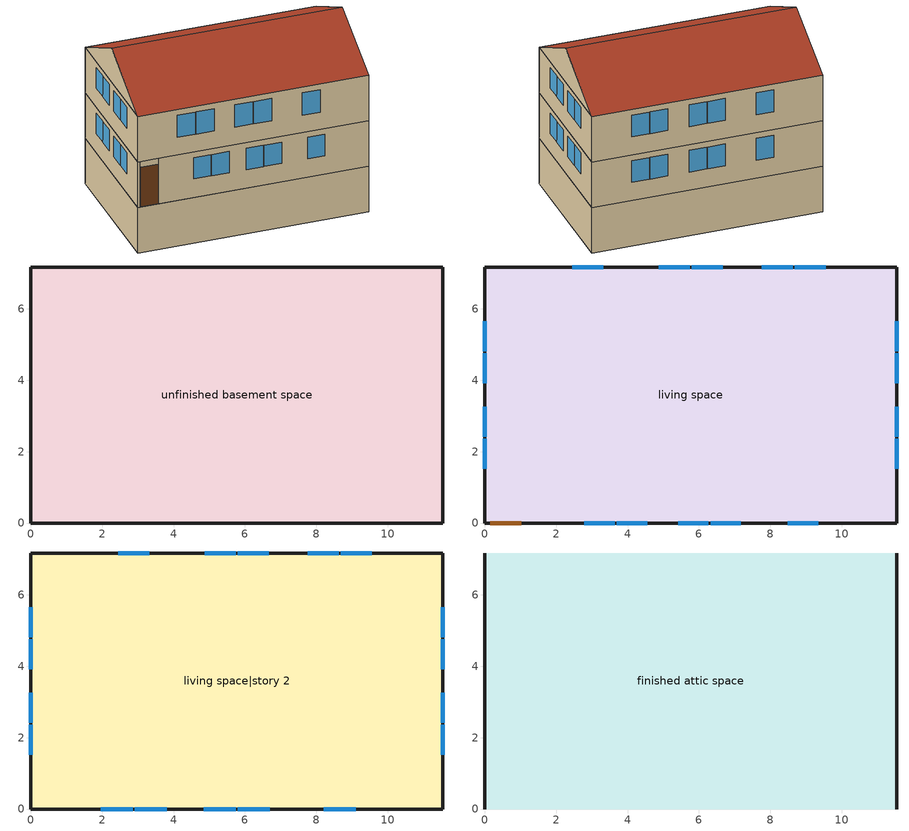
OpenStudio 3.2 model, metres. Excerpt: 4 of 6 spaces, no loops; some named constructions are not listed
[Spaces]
unfinished basement space
 floor foundation (FloorFndGrndUnfinB): 0,0 0,7.17 11.54,7.17 11.54,0 z-2.44
 wall foundation (WallFndGrndUnfinB): 0,7.17 0,0 11.54,0 11.54,7.17 0,7.17 z-2.44:0
living space
 floor to unfinished basement space (FloorUnfinBInsFin Reversed): 0,0 0,7.17 11.54,7.17 11.54,0 z0
 wall outside (WallExtInsFin): 0,7.17 0,0 0.13,0 1.05,0 11.54,0 11.54,7.17 0,7.17 z0:2.44
 window (WindowConstruction): 2.79,0 3.64,0 / 3.7,0 4.55,0 / 5.41,0 6.26,0 / 6.32,0 7.18,0 / 8.49,0 9.34,0 z1:2.13; 9.56,7.17 8.69,7.17 / 8.62,7.17 7.75,7.17 / 6.67,7.17 5.8,7.17 / 5.74,7.17 4.87,7.17 / 3.32,7.17 2.45,7.17 z0.97:2.13; 0,5.65 0,4.81 / 0,4.75 0,3.92 / 0,3.26 0,2.42 / 0,2.36 0,1.52 / 11.54,1.52 11.54,2.36 / 11.54,2.42 11.54,3.26 / 11.54,3.92 11.54,4.75 / 11.54,4.81 11.54,5.65 z1.02:2.13
 door (Door): 0.15,0 1.02,0 z0:2.13
living space|story 2
 floor to living space (FloorFinUninsFin): 0,0 0,7.17 11.54,7.17 11.54,0 z2.44
 wall outside (WallExtInsFin): 0,7.17 0,0 11.54,0 11.54,7.17 0,7.17 z2.44:4.88
 window (WindowConstruction): 1.96,0 2.85,0 / 2.92,0 3.81,0 / 4.85,0 5.74,0 / 5.8,0 6.69,0 / 8.21,0 9.1,0 z3.38:4.57; 9.56,7.17 8.69,7.17 / 8.62,7.17 7.75,7.17 / 6.67,7.17 5.8,7.17 / 5.74,7.17 4.87,7.17 / 3.32,7.17 2.45,7.17 z3.41:4.57; 0,5.65 0,4.81 / 0,4.75 0,3.92 / 0,3.26 0,2.42 / 0,2.36 0,1.52 / 11.54,1.52 11.54,2.36 / 11.54,2.42 11.54,3.26 / 11.54,3.92 11.54,4.75 / 11.54,4.81 11.54,5.65 z3.46:4.57
finished attic space
 floor to living space|story 2 (FloorFinUninsFin): 0,7.17 11.54,7.17 11.54,0 0,0 z4.88
 wall outside (WallExtInsFin): 0,3.59,6.67 0,7.17,4.88 0,0,4.88; 11.54,3.59,6.67 11.54,0,4.88 11.54,7.17,4.88
 roof outside (RoofFinInsExt): 11.54,3.59,6.67 0,3.59,6.67 0,0,4.88 11.54,0,4.88; 0,3.59,6.67 11.54,3.59,6.67 11.54,7.17,4.88 0,7.17,4.88
[Material] Roughness=Rough
Name | Thickness {m} | Conductivity {W/m-K} | Density {kg/m3} | Specific Heat {J/kg-K} | Thermal Absorptance | Solar Absorptance | Visible Absorptance
RoofSheathing | 0.01905 | 0.115458 | 512.64 | 1214.23 | 0.82 | 0.3 | 0.3
Drywall 0.5 in. | 0.0127 | 0.160291 | 801 | 837.4 | 0.9 | 0.5 | 0.1
FloorIns | 0.23495 | 2.59817 | 67.691 | 1210.98 | 0.82 | 0.3 | 0.3
Wood Floor | 0.015875 | 0.115458 | 544.68 | 1214.23
Floor Covering | 0.0127 | 0.0433444 | 54.468 | 1339.84 | 0.9 | 0.9
FloorFinStudAndAirFloor | 0.1397 | 0.557395 | 67.691 | 1210.98 | 0.9 | 0.5 | 0.9
[Construction]
FloorUnfinBInsFin: FloorIns, RoofSheathing, Wood Floor, Floor Covering
FloorFinUninsFin Reversed: Floor Covering, Wood Floor, RoofSheathing, FloorFinStudAndAirFloor, Drywall 0.5 in.
[Schedule:Ruleset]
Name | Default Day Schedule | Summer Design Day Schedule | Winter Design Day Schedule
res nv_1 temp schedule | Schedule Day 13
res nv_1 avail schedule | Schedule Day 14
res mv_1 range exhaust schedule | Schedule Day 17 | res mv_1 range exhaust schedule summer design | res mv_1 range exhaust schedule winter design
res mv_1 bath exhaust schedule | Schedule Day 18 | res mv_1 bath exhaust schedule summer design | res mv_1 bath exhaust schedule winter design
[Schedule:Day]
res ceil fan schedule allday1; res ceil fan schedule allday2; res ceil fan schedule allday3; res ceil fan schedule allday4; res ceil fan schedule allday5; res ceil fan schedule allday6; res ceil fan schedule allday7; res ceil fan schedule allday8; res ceil fan schedule allday9; res ceil fan schedule allday10; res ceil fan schedule allday11; res ceil fan schedule allday12; res mv_1 range exhaust schedule summer design; res mv_1 bath exhaust schedule summer design: 24, 0, 1
Schedule Day 13; Schedule Day 14; Schedule Day 17; res mv_1 range exhaust schedule winter design; Schedule Day 18; res mv_1 bath exhaust schedule winter design: 24, 0, 0
res nv_1 temp schedule allday1; res nv_1 temp schedule allday2; res nv_1 temp schedule allday3; res nv_1 temp schedule allday4; res nv_1 temp schedule allday11; res nv_1 temp schedule allday12: 24, 0, 23.8889
res nv_1 temp schedule allday5; res nv_1 temp schedule allday6; res nv_1 temp schedule allday7; res nv_1 temp schedule allday8; res nv_1 temp schedule allday9; res nv_1 temp schedule allday10: 24, 0, 22.2222
res nv_1 availability schedule allday1 on; res nv_1 availability schedule allday1 on 1; res nv_1 availability schedule allday1 on 2; res nv_1 availability schedule allday1 on 3; res nv_1 availability schedule allday1 on 4; res nv_1 availability schedule allday1 on 5; res nv_1 availability schedule allday1 on 6; res nv_1 availability schedule allday1 on 7; res nv_1 availability schedule allday1 on 8; res nv_1 availability schedule allday1 on 9; res nv_1 availability schedule allday1 on 10; res nv_1 availability schedule allday1 on 11: 1, 0, 1, 2, 0, 1, 3, 0, 1, 4, 0, 1, 5, 0, 1, 6, 0, 1, 7, 0, 1, 8, 0, 1, 9, 0, 1, 10, 0, 1, 11, 0, 1, 12, 0, 1, 13, 0, 1, 14, 0, 1, 15, 0, 1, 16, 0, 1, 17, 0, 1, 18, 0, 1, 19, 0, 1, 20, 0, 1, 21, 0, 1, 22, 0, 1, 23, 0, 1, 24, 0, 1
res mv_1 range exhaust schedule allday1; res mv_1 range exhaust schedule allday2; res mv_1 range exhaust schedule allday3; res mv_1 range exhaust schedule allday4; res mv_1 range exhaust schedule allday5; res mv_1 range exhaust schedule allday6; res mv_1 range exhaust schedule allday7; res mv_1 range exhaust schedule allday8; res mv_1 range exhaust schedule allday9; res mv_1 range exhaust schedule allday10; res mv_1 range exhaust schedule allday11; res mv_1 range exhaust schedule allday12: 15, 0, 0, 16, 0, 1, 24, 0, 0
res mv_1 bath exhaust schedule allday1; res mv_1 bath exhaust schedule allday2; res mv_1 bath exhaust schedule allday3; res mv_1 bath exhaust schedule allday4; res mv_1 bath exhaust schedule allday5; res mv_1 bath exhaust schedule allday6; res mv_1 bath exhaust schedule allday7; res mv_1 bath exhaust schedule allday8; res mv_1 bath exhaust schedule allday9; res mv_1 bath exhaust schedule allday10; res mv_1 bath exhaust schedule allday11; res mv_1 bath exhaust schedule allday12: 4, 0, 0, 5, 0, 1, 24, 0, 0
[Schedule:Rule] Apply Monday=Yes; Apply Wednesday=Yes; Apply Friday=Yes; Date Specification Type=DateRange; Start Day=1
Name | Schedule Ruleset | Rule Order | Day Schedule | Apply Sunday | Apply Tuesday | Apply Thursday | Apply Saturday | Start Month | End Month | End Day
res nv_1 temp schedule allday rule1 | res nv_1 temp schedule | 11 | res nv_1 temp schedule allday1 | Yes | Yes | Yes | Yes | 1 | 1 | 31
res nv_1 temp schedule allday rule2 | res nv_1 temp schedule | 10 | res nv_1 temp schedule allday2 | Yes | Yes | Yes | Yes | 2 | 2 | 28
res nv_1 temp schedule allday rule3 | res nv_1 temp schedule | 9 | res nv_1 temp schedule allday3 | Yes | Yes | Yes | Yes | 3 | 3 | 31
res nv_1 temp schedule allday rule4 | res nv_1 temp schedule | 8 | res nv_1 temp schedule allday4 | Yes | Yes | Yes | Yes | 4 | 4 | 30
res nv_1 temp schedule allday rule5 | res nv_1 temp schedule | 7 | res nv_1 temp schedule allday5 | Yes | Yes | Yes | Yes | 5 | 5 | 31
res nv_1 temp schedule allday rule6 | res nv_1 temp schedule | 6 | res nv_1 temp schedule allday6 | Yes | Yes | Yes | Yes | 6 | 6 | 30
res nv_1 temp schedule allday rule7 | res nv_1 temp schedule | 5 | res nv_1 temp schedule allday7 | Yes | Yes | Yes | Yes | 7 | 7 | 31
res nv_1 temp schedule allday rule8 | res nv_1 temp schedule | 4 | res nv_1 temp schedule allday8 | Yes | Yes | Yes | Yes | 8 | 8 | 31
res nv_1 temp schedule allday rule9 | res nv_1 temp schedule | 3 | res nv_1 temp schedule allday9 | Yes | Yes | Yes | Yes | 9 | 9 | 30
res nv_1 temp schedule allday rule10 | res nv_1 temp schedule | 2 | res nv_1 temp schedule allday10 | Yes | Yes | Yes | Yes | 10 | 10 | 31
res nv_1 temp schedule allday rule11 | res nv_1 temp schedule | 1 | res nv_1 temp schedule allday11 | Yes | Yes | Yes | Yes | 11 | 11 | 30
res nv_1 temp schedule allday rule12 | res nv_1 temp schedule | 0 | res nv_1 temp schedule allday12 | Yes | Yes | Yes | Yes | 12 | 12 | 31
res nv_1 availability schedule allday ruleset1 on | res nv_1 avail schedule | 11 | res nv_1 availability schedule allday1 on |  |  |  |  | 1 | 1 | 31
res nv_1 availability schedule allday ruleset2 on | res nv_1 avail schedule | 10 | res nv_1 availability schedule allday1 on 1 |  |  |  |  | 2 | 2 | 28
res nv_1 availability schedule allday ruleset3 on | res nv_1 avail schedule | 9 | res nv_1 availability schedule allday1 on 2 |  |  |  |  | 3 | 3 | 31
res nv_1 availability schedule allday ruleset4 on | res nv_1 avail schedule | 8 | res nv_1 availability schedule allday1 on 3 |  |  |  |  | 4 | 4 | 30
res nv_1 availability schedule allday ruleset5 on | res nv_1 avail schedule | 7 | res nv_1 availability schedule allday1 on 4 |  |  |  |  | 5 | 5 | 31
res nv_1 availability schedule allday ruleset6 on | res nv_1 avail schedule | 6 | res nv_1 availability schedule allday1 on 5 |  |  |  |  | 6 | 6 | 30
res nv_1 availability schedule allday ruleset7 on | res nv_1 avail schedule | 5 | res nv_1 availability schedule allday1 on 6 |  |  |  |  | 7 | 7 | 31
res nv_1 availability schedule allday ruleset8 on | res nv_1 avail schedule | 4 | res nv_1 availability schedule allday1 on 7 |  |  |  |  | 8 | 8 | 31
res nv_1 availability schedule allday ruleset9 on | res nv_1 avail schedule | 3 | res nv_1 availability schedule allday1 on 8 |  |  |  |  | 9 | 9 | 30
res nv_1 availability schedule allday ruleset10 on | res nv_1 avail schedule | 2 | res nv_1 availability schedule allday1 on 9 |  |  |  |  | 10 | 10 | 31
res nv_1 availability schedule allday ruleset11 on | res nv_1 avail schedule | 1 | res nv_1 availability schedule allday1 on 10 |  |  |  |  | 11 | 11 | 30
res nv_1 availability schedule allday ruleset12 on | res nv_1 avail schedule | 0 | res nv_1 availability schedule allday1 on 11 |  |  |  |  | 12 | 12 | 31
res mv_1 range exhaust schedule allday rule1 | res mv_1 range exhaust schedule | 11 | res mv_1 range exhaust schedule allday1 | Yes | Yes | Yes | Yes | 1 | 1 | 31
res mv_1 range exhaust schedule allday rule2 | res mv_1 range exhaust schedule | 10 | res mv_1 range exhaust schedule allday2 | Yes | Yes | Yes | Yes | 2 | 2 | 28
res mv_1 range exhaust schedule allday rule3 | res mv_1 range exhaust schedule | 9 | res mv_1 range exhaust schedule allday3 | Yes | Yes | Yes | Yes | 3 | 3 | 31
res mv_1 range exhaust schedule allday rule4 | res mv_1 range exhaust schedule | 8 | res mv_1 range exhaust schedule allday4 | Yes | Yes | Yes | Yes | 4 | 4 | 30
res mv_1 range exhaust schedule allday rule5 | res mv_1 range exhaust schedule | 7 | res mv_1 range exhaust schedule allday5 | Yes | Yes | Yes | Yes | 5 | 5 | 31
res mv_1 range exhaust schedule allday rule6 | res mv_1 range exhaust schedule | 6 | res mv_1 range exhaust schedule allday6 | Yes | Yes | Yes | Yes | 6 | 6 | 30
res mv_1 range exhaust schedule allday rule7 | res mv_1 range exhaust schedule | 5 | res mv_1 range exhaust schedule allday7 | Yes | Yes | Yes | Yes | 7 | 7 | 31
res mv_1 range exhaust schedule allday rule8 | res mv_1 range exhaust schedule | 4 | res mv_1 range exhaust schedule allday8 | Yes | Yes | Yes | Yes | 8 | 8 | 31
res mv_1 range exhaust schedule allday rule9 | res mv_1 range exhaust schedule | 3 | res mv_1 range exhaust schedule allday9 | Yes | Yes | Yes | Yes | 9 | 9 | 30
res mv_1 range exhaust schedule allday rule10 | res mv_1 range exhaust schedule | 2 | res mv_1 range exhaust schedule allday10 | Yes | Yes | Yes | Yes | 10 | 10 | 31
res mv_1 range exhaust schedule allday rule11 | res mv_1 range exhaust schedule | 1 | res mv_1 range exhaust schedule allday11 | Yes | Yes | Yes | Yes | 11 | 11 | 30
res mv_1 range exhaust schedule allday rule12 | res mv_1 range exhaust schedule | 0 | res mv_1 range exhaust schedule allday12 | Yes | Yes | Yes | Yes | 12 | 12 | 31
res mv_1 bath exhaust schedule allday rule1 | res mv_1 bath exhaust schedule | 11 | res mv_1 bath exhaust schedule allday1 | Yes | Yes | Yes | Yes | 1 | 1 | 31
res mv_1 bath exhaust schedule allday rule2 | res mv_1 bath exhaust schedule | 10 | res mv_1 bath exhaust schedule allday2 | Yes | Yes | Yes | Yes | 2 | 2 | 28
res mv_1 bath exhaust schedule allday rule3 | res mv_1 bath exhaust schedule | 9 | res mv_1 bath exhaust schedule allday3 | Yes | Yes | Yes | Yes | 3 | 3 | 31
res mv_1 bath exhaust schedule allday rule4 | res mv_1 bath exhaust schedule | 8 | res mv_1 bath exhaust schedule allday4 | Yes | Yes | Yes | Yes | 4 | 4 | 30
res mv_1 bath exhaust schedule allday rule5 | res mv_1 bath exhaust schedule | 7 | res mv_1 bath exhaust schedule allday5 | Yes | Yes | Yes | Yes | 5 | 5 | 31
res mv_1 bath exhaust schedule allday rule6 | res mv_1 bath exhaust schedule | 6 | res mv_1 bath exhaust schedule allday6 | Yes | Yes | Yes | Yes | 6 | 6 | 30
res mv_1 bath exhaust schedule allday rule7 | res mv_1 bath exhaust schedule | 5 | res mv_1 bath exhaust schedule allday7 | Yes | Yes | Yes | Yes | 7 | 7 | 31
res mv_1 bath exhaust schedule allday rule8 | res mv_1 bath exhaust schedule | 4 | res mv_1 bath exhaust schedule allday8 | Yes | Yes | Yes | Yes | 8 | 8 | 31
res mv_1 bath exhaust schedule allday rule9 | res mv_1 bath exhaust schedule | 3 | res mv_1 bath exhaust schedule allday9 | Yes | Yes | Yes | Yes | 9 | 9 | 30
res mv_1 bath exhaust schedule allday rule10 | res mv_1 bath exhaust schedule | 2 | res mv_1 bath exhaust schedule allday10 | Yes | Yes | Yes | Yes | 10 | 10 | 31
res mv_1 bath exhaust schedule allday rule11 | res mv_1 bath exhaust schedule | 1 | res mv_1 bath exhaust schedule allday11 | Yes | Yes | Yes | Yes | 11 | 11 | 30
res mv_1 bath exhaust schedule allday rule12 | res mv_1 bath exhaust schedule | 0 | res mv_1 bath exhaust schedule allday12 | Yes | Yes | Yes | Yes | 12 | 12 | 31
